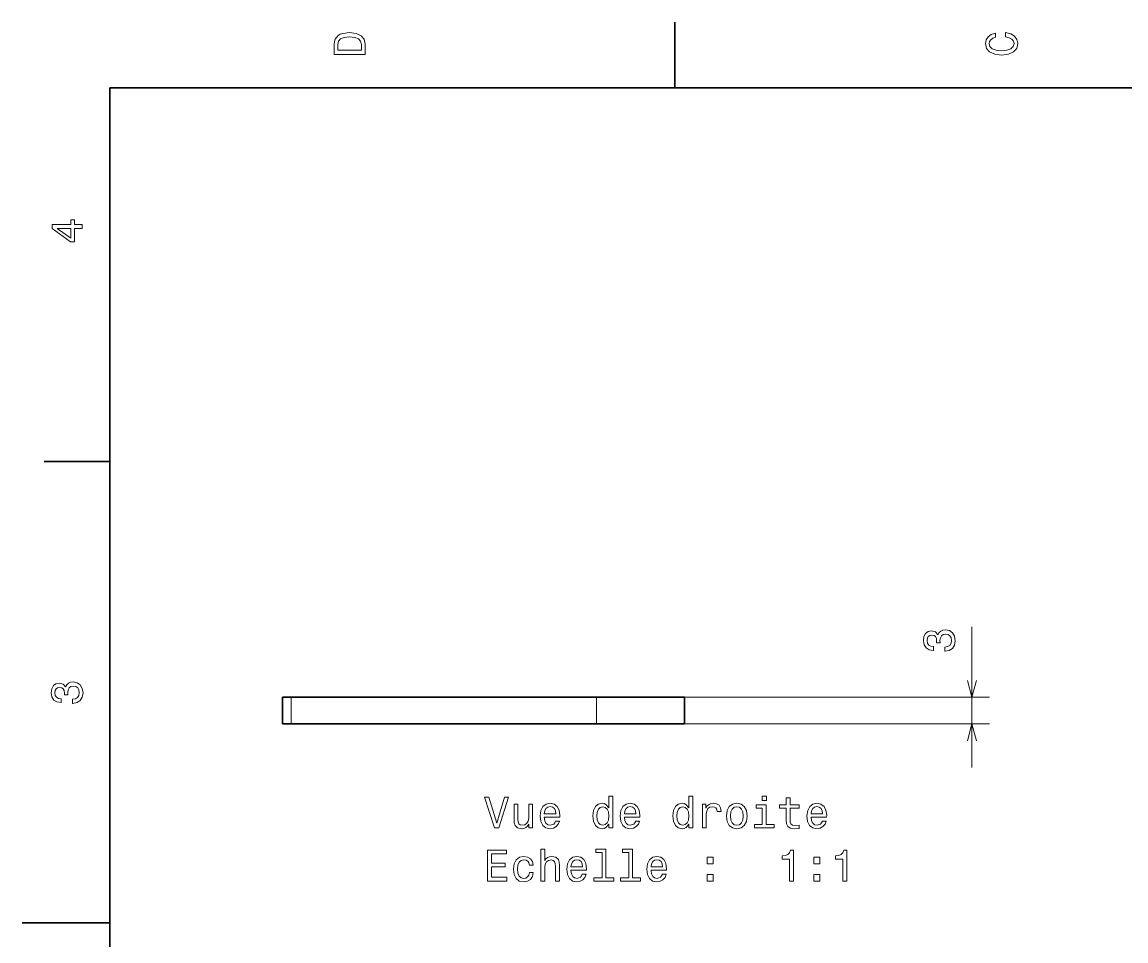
# Model space of a CAD drawing. Extents: x 0 to 297, y 0 to 210.
# Drawn here: x 0 to 125.6, y 103 to 207.5 of the extents above; entities that cross this region are included whole.
import ezdxf

# ---------------------------------------------------------------- set-up
doc = ezdxf.new("R2010")
doc.units = 0

msp = doc.modelspace()

# ---------------------------------------------------------------- linework, layer by layer
at = {"color": 7, "lineweight": 35, "ltscale": 0.1875}
for p, q in [((74.300003, 200), (74.300003, 207.5)), ((10, 157.5), (2.5, 157.5))]:
    msp.add_line(p, q, dxfattribs=at)
at = {"color": 7, "lineweight": 35}
for p, q in [((287, 200), (10, 200)), ((10, 200), (10, 10)), ((65.381355, 130.667236), (30.627247, 130.667236)), ((65.381355, 127.667244), (30.627247, 127.667244))]:
    msp.add_line(p, q, dxfattribs=at)
at = {"color": 7, "lineweight": 13, "ltscale": 0.4009}
msp.add_line((108.10791, 122.667244), (108.10791, 138.703262), dxfattribs=at)
at = {"color": 7, "lineweight": 35, "ltscale": 0.025}
for p, q in [((30.627247, 130.667236), (29.627247, 130.667236)), ((30.627247, 127.667244), (29.627247, 127.667244))]:
    msp.add_line(p, q, dxfattribs=at)
at = {"color": 7, "lineweight": 35, "ltscale": 0.075}
for p, q in [((29.627247, 127.667244), (29.627247, 130.667236)), ((75.381355, 127.667244), (75.381355, 130.667236))]:
    msp.add_line(p, q, dxfattribs=at)
at = {"color": 7, "lineweight": 13, "ltscale": 0.075}
for p, q in [((30.627247, 127.667244), (30.627247, 130.667236)), ((65.381355, 127.667244), (65.381355, 130.667236))]:
    msp.add_line(p, q, dxfattribs=at)
at = {"color": 7, "lineweight": 35, "ltscale": 0.25}
for p, q in [((75.381355, 130.667236), (65.381355, 130.667236)), ((75.381355, 127.667244), (65.381355, 127.667244)), ((10, 105), (0, 105))]:
    msp.add_line(p, q, dxfattribs=at)
at = {"color": 7, "lineweight": 13}
for p, q in [((67.381355, 130.667236), (110.10791, 130.667236)), ((67.381355, 127.667244), (110.10791, 127.667244))]:
    msp.add_line(p, q, dxfattribs=at)
for points in [[(35.533215, 204.994965), (35.533215, 203.829971), (39.033215, 203.829971), (39.033215, 204.994965), (38.922264, 205.544678), (38.584366, 205.953171), (38.034657, 206.205338), (37.283215, 206.296112), (36.516644, 206.215424), (36.21405, 206.114563), (35.971977, 205.973343), (35.644165, 205.56485), (35.563473, 205.297562)], [(111.93206, 205.817017), (112.35569, 205.716141), (112.658287, 205.549713), (112.844887, 205.317734), (112.905403, 205.045395), (112.814629, 204.71759), (112.54229, 204.460388), (112.098488, 204.28891), (111.483215, 204.233429), (110.872986, 204.28891), (110.424141, 204.455338), (110.151802, 204.71254), (110.055984, 205.045395), (110.106415, 205.287476), (110.247627, 205.494247), (110.474571, 205.655624), (110.787247, 205.766571), (110.787247, 206.245682), (110.308144, 206.094391), (109.94503, 205.832138), (109.718086, 205.474075), (109.637398, 205.045395), (109.763474, 204.510818), (110.116501, 204.10231), (110.696472, 203.840057), (111.483215, 203.749283), (112.269958, 203.840057), (112.84993, 204.10231), (113.208, 204.510818), (113.329041, 205.045395), (113.233215, 205.51442), (112.965927, 205.892654), (112.527161, 206.159943), (111.93206, 206.301163)], [(35.951801, 204.959656), (36.027451, 205.342941), (36.259438, 205.605194), (36.672985, 205.761536), (37.283215, 205.811966), (37.873272, 205.756485), (38.286816, 205.600143), (38.533936, 205.332855), (38.614628, 204.959656), (38.614628, 204.298996), (35.951801, 204.298996)], [(6.833213, 184.02739), (6.833213, 184.481277), (5.965778, 184.481277), (5.965778, 184.98056), (5.56232, 184.98056), (5.56232, 184.481277), (3.408862, 184.481277), (3.408862, 184.022339), (5.521974, 182.489197), (5.965778, 182.489197), (5.965778, 184.02739)], [(5.56232, 182.912827), (3.993876, 184.02739), (5.56232, 184.02739)], [(105.008484, 135.914368), (105.043785, 135.914368), (105.527939, 135.995056), (105.891052, 136.232086), (106.123032, 136.605286), (106.208771, 137.099518), (106.123032, 137.624023), (105.901138, 138.017395), (105.548111, 138.269547), (105.094223, 138.360321), (104.796669, 138.319977), (104.554596, 138.20903), (104.367996, 138.027481), (104.231827, 137.7854), (103.959488, 138.113205), (103.525772, 138.229202), (103.132401, 138.153549), (102.834854, 137.936691), (102.648254, 137.583664), (102.582687, 137.099518), (102.663383, 136.64563), (102.885284, 136.297653), (103.238312, 136.070709), (103.707329, 135.995056), (103.74263, 135.995056), (103.74263, 136.443893), (103.419861, 136.484253), (103.187881, 136.615372), (103.046669, 136.827179), (102.996231, 137.124741), (103.036575, 137.386978), (103.142487, 137.578629), (103.313957, 137.694626), (103.545944, 137.740005), (103.79306, 137.694626), (103.959488, 137.573578), (104.060356, 137.361771), (104.090614, 137.07431), (104.085571, 136.877625), (104.483986, 136.877625), (104.4739, 137.124741), (104.519287, 137.442459), (104.640327, 137.679489), (104.837013, 137.820709), (105.094223, 137.87114), (105.386726, 137.815659), (105.603584, 137.669403), (105.739746, 137.437408), (105.785141, 137.129776), (105.734711, 136.812057), (105.583412, 136.580063), (105.341339, 136.433807), (105.008484, 136.378342)], [(5.73379, 129.979111), (5.769093, 129.979111), (6.253242, 130.059799), (6.616354, 130.296829), (6.848343, 130.670029), (6.934078, 131.164276), (6.848343, 131.688766), (6.626441, 132.082138), (6.273415, 132.334305), (5.819525, 132.425079), (5.521974, 132.384735), (5.279899, 132.273788), (5.0933, 132.092224), (4.957133, 131.850143), (4.684798, 132.177963), (4.251081, 132.293961), (3.857709, 132.218307), (3.560158, 132.00145), (3.373559, 131.648422), (3.307997, 131.164276), (3.388689, 130.710388), (3.610591, 130.362396), (3.963617, 130.135452), (4.432637, 130.059799), (4.46794, 130.059799), (4.46794, 130.508652), (4.145173, 130.548996), (3.913184, 130.680115), (3.771974, 130.891937), (3.721542, 131.189484), (3.761888, 131.451736), (3.867795, 131.643372), (4.039265, 131.759369), (4.271254, 131.804764), (4.518372, 131.759369), (4.684798, 131.638336), (4.785663, 131.426514), (4.815922, 131.139053), (4.810879, 130.942368), (5.209294, 130.942368), (5.199208, 131.189484), (5.244596, 131.507217), (5.365634, 131.744247), (5.56232, 131.885452), (5.819525, 131.935883), (6.112032, 131.880417), (6.328891, 131.734161), (6.465058, 131.502167), (6.510447, 131.194534), (6.460014, 130.876801), (6.308718, 130.644821), (6.066643, 130.498566), (5.73379, 130.443085)], [(66.78672, 116.229202), (66.78672, 115.810616), (67.230522, 115.810616), (67.230522, 119.431656), (66.791763, 119.431656), (66.791763, 118.105286), (66.453865, 118.488571), (66.247093, 118.579346), (66.010063, 118.614647), (65.58139, 118.513786), (65.248535, 118.231361), (65.031677, 117.777473), (64.956032, 117.167244), (65.031677, 116.557014), (65.248535, 116.098076), (65.58139, 115.810616), (66.010063, 115.714798), (66.247093, 115.750099), (66.458908, 115.840874)], [(75.894791, 116.229202), (75.894791, 115.810616), (76.338593, 115.810616), (76.338593, 119.431656), (75.899834, 119.431656), (75.899834, 118.105286), (75.561935, 118.488571), (75.355164, 118.579346), (75.118134, 118.614647), (74.689461, 118.513786), (74.356606, 118.231361), (74.139748, 117.777473), (74.064102, 117.167244), (74.139748, 116.557014), (74.356606, 116.098076), (74.689461, 115.810616), (75.118134, 115.714798), (75.355164, 115.750099), (75.566978, 115.840874)], [(84.71035, 119.431656), (84.241333, 119.431656), (84.241333, 118.92733), (84.71035, 118.92733)], [(54.899834, 119.315659), (54.022312, 116.335114), (53.119572, 119.315659), (52.640465, 119.315659), (53.770149, 115.810616), (54.274471, 115.810616), (55.378941, 119.315659)], [(58.102283, 118.518829), (57.658478, 118.518829), (57.658478, 116.955429), (57.608047, 116.592316), (57.461792, 116.33007), (57.234848, 116.168686), (56.937298, 116.118256), (56.700264, 116.1586), (56.548969, 116.279633), (56.463234, 116.486404), (56.443062, 116.778915), (56.443062, 118.518829), (55.999256, 118.518829), (55.999256, 116.738571), (56.014385, 116.380501), (56.110207, 116.082947), (56.402714, 115.810616), (56.871735, 115.714798), (57.123894, 115.750099), (57.340755, 115.840874), (57.527355, 115.997215), (57.67865, 116.224159), (57.67865, 115.810616), (58.102283, 115.810616)], [(59.438736, 117.036118), (61.213955, 117.036118), (61.218998, 117.242889), (61.138306, 117.822861), (60.916405, 118.256584), (60.563377, 118.518829), (60.094357, 118.614647), (59.635422, 118.513786), (59.282398, 118.231361), (59.05545, 117.77243), (58.974762, 117.167244), (59.050407, 116.546928), (59.277355, 116.093033), (59.625336, 115.810616), (60.079227, 115.714798), (60.472599, 115.780357), (60.795364, 115.951828), (61.032398, 116.224159), (61.168564, 116.587273), (60.729805, 116.587273), (60.639027, 116.385544), (60.5079, 116.234245), (60.134705, 116.113213), (59.84724, 116.168686), (59.630379, 116.3452), (59.48917, 116.63266), (59.438736, 117.020988)], [(59.438736, 117.409317), (59.494213, 117.757301), (59.630379, 118.014503), (59.837151, 118.170845), (60.109486, 118.226318), (60.376778, 118.170845), (60.583549, 118.014503), (60.709633, 117.757301), (60.75502, 117.409317)], [(66.085709, 118.216232), (66.37822, 118.14563), (66.600121, 117.948944), (66.731247, 117.621132), (66.781677, 117.167244), (66.731247, 116.708313), (66.600121, 116.380501), (66.37822, 116.178772), (66.085709, 116.113213), (65.808334, 116.178772), (65.596519, 116.380501), (65.455307, 116.713356), (65.40992, 117.167244), (65.455307, 117.616089), (65.596519, 117.943901), (65.808334, 118.14563)], [(68.546806, 117.036118), (70.322021, 117.036118), (70.327065, 117.242889), (70.246376, 117.822861), (70.024475, 118.256584), (69.671448, 118.518829), (69.202423, 118.614647), (68.743492, 118.513786), (68.390465, 118.231361), (68.163521, 117.77243), (68.082832, 117.167244), (68.158478, 116.546928), (68.385422, 116.093033), (68.733406, 115.810616), (69.187294, 115.714798), (69.580673, 115.780357), (69.903435, 115.951828), (70.140465, 116.224159), (70.276634, 116.587273), (69.837875, 116.587273), (69.747093, 116.385544), (69.615967, 116.234245), (69.242775, 116.113213), (68.955307, 116.168686), (68.738449, 116.3452), (68.597237, 116.63266), (68.546806, 117.020988)], [(68.546806, 117.409317), (68.60228, 117.757301), (68.738449, 118.014503), (68.945221, 118.170845), (69.21756, 118.226318), (69.484848, 118.170845), (69.69162, 118.014503), (69.817703, 117.757301), (69.863091, 117.409317)], [(75.193787, 118.216232), (75.48629, 118.14563), (75.708191, 117.948944), (75.839317, 117.621132), (75.889748, 117.167244), (75.839317, 116.708313), (75.708191, 116.380501), (75.48629, 116.178772), (75.193787, 116.113213), (74.916405, 116.178772), (74.70459, 116.380501), (74.563377, 116.713356), (74.51799, 117.167244), (74.563377, 117.616089), (74.70459, 117.943901), (74.916405, 118.14563)], [(77.432976, 115.810616), (77.876778, 115.810616), (77.876778, 117.358887), (77.922165, 117.732086), (78.058334, 117.999374), (78.280235, 118.160759), (78.577789, 118.216232), (78.79969, 118.180931), (78.966118, 118.08007), (79.066978, 117.9086), (79.10228, 117.676613), (79.551132, 117.676613), (79.490616, 118.085114), (79.324188, 118.377617), (79.046806, 118.554131), (78.668564, 118.614647), (78.411362, 118.574303), (78.189461, 118.473442), (77.992775, 118.301971), (77.836433, 118.069984), (77.836433, 118.518829), (77.432976, 118.518829)], [(80.171448, 117.162201), (80.252136, 116.546928), (80.484123, 116.093033), (80.85228, 115.810616), (81.346519, 115.714798), (81.835709, 115.810616), (82.203865, 116.08799), (82.435852, 116.541885), (82.521591, 117.162201), (82.435852, 117.777473), (82.203865, 118.236404), (81.835709, 118.513786), (81.346519, 118.614647), (80.85228, 118.513786), (80.484123, 118.231361), (80.252136, 117.777473)], [(80.625336, 117.167244), (80.670723, 117.621132), (80.811935, 117.948944), (81.038879, 118.150673), (81.346519, 118.221275), (81.649109, 118.150673), (81.876053, 117.953987), (82.017265, 117.621132), (82.067703, 117.167244), (82.017265, 116.708313), (81.876053, 116.375458), (81.649109, 116.173729), (81.346519, 116.10817), (81.038879, 116.173729), (80.811935, 116.375458), (80.670723, 116.708313)], [(84.695221, 116.183815), (84.695221, 118.428047), (83.55545, 118.428047), (83.55545, 118.049812), (84.251419, 118.049812), (84.251419, 116.183815), (83.343636, 116.183815), (83.343636, 115.810616), (85.613083, 115.810616), (85.613083, 116.183815)], [(86.969711, 118.049812), (86.969711, 116.693184), (86.999969, 116.254417), (87.14119, 115.951828), (87.423607, 115.775314), (87.90271, 115.714798), (88.427208, 115.740013), (88.427208, 116.123299), (88.043922, 116.093033), (87.695938, 116.133385), (87.509338, 116.25946), (87.42865, 116.471275), (87.413521, 116.768829), (87.413521, 118.049812), (88.427208, 118.049812), (88.427208, 118.428047), (87.413521, 118.428047), (87.413521, 119.219841), (86.969711, 119.219841), (86.969711, 118.428047), (86.20314, 118.428047), (86.20314, 118.049812)], [(89.798965, 117.036118), (91.574181, 117.036118), (91.579224, 117.242889), (91.498535, 117.822861), (91.276627, 118.256584), (90.923599, 118.518829), (90.45459, 118.614647), (89.995651, 118.513786), (89.642624, 118.231361), (89.41568, 117.77243), (89.334991, 117.167244), (89.410637, 116.546928), (89.637581, 116.093033), (89.985565, 115.810616), (90.439453, 115.714798), (90.832825, 115.780357), (91.155594, 115.951828), (91.392624, 116.224159), (91.528793, 116.587273), (91.090027, 116.587273), (90.999252, 116.385544), (90.868134, 116.234245), (90.494934, 116.113213), (90.207466, 116.168686), (89.990608, 116.3452), (89.849396, 116.63266), (89.798965, 117.020988)], [(89.798965, 117.409317), (89.854439, 117.757301), (89.990608, 118.014503), (90.19738, 118.170845), (90.469711, 118.226318), (90.737007, 118.170845), (90.943779, 118.014503), (91.069855, 117.757301), (91.11525, 117.409317)], [(52.963234, 109.763786), (55.182255, 109.763786), (55.182255, 110.187416), (53.427208, 110.187416), (53.427208, 111.372574), (54.990612, 111.372574), (54.990612, 111.791161), (53.427208, 111.791161), (53.427208, 112.840157), (55.141907, 112.840157), (55.141907, 113.263786), (52.963234, 113.263786)], [(59.050407, 109.763786), (59.494213, 109.763786), (59.494213, 111.327187), (59.5396, 111.685257), (59.685856, 111.947502), (59.9128, 112.108887), (60.215393, 112.169403), (60.45747, 112.118973), (60.608765, 111.982803), (60.684414, 111.755859), (60.709633, 111.45327), (60.709633, 109.763786), (61.153435, 109.763786), (61.153435, 111.544044), (61.133263, 111.902115), (61.042484, 112.199669), (60.744934, 112.472), (60.280956, 112.567818), (60.028793, 112.532516), (59.811935, 112.436699), (59.630379, 112.2854), (59.494213, 112.078629), (59.494213, 113.384827), (59.050407, 113.384827)], [(66.00502, 113.011627), (66.00502, 110.136986), (65.092194, 110.136986), (65.092194, 109.763786), (67.356606, 109.763786), (67.356606, 110.136986), (66.448822, 110.136986), (66.448822, 113.384827), (65.309052, 113.384827), (65.309052, 113.011627)], [(69.041046, 113.011627), (69.041046, 110.136986), (68.12822, 110.136986), (68.12822, 109.763786), (70.392624, 109.763786), (70.392624, 110.136986), (69.484848, 110.136986), (69.484848, 113.384827), (68.345078, 113.384827), (68.345078, 113.011627)], [(87.327789, 109.763786), (87.786713, 109.763786), (87.786713, 113.289001), (87.443779, 113.289001), (87.352997, 112.981369), (87.171448, 112.774597), (86.894066, 112.653557), (86.51078, 112.613213), (86.51078, 112.255142), (87.327789, 112.255142)], [(93.399826, 109.763786), (93.858765, 109.763786), (93.858765, 113.289001), (93.515823, 113.289001), (93.425049, 112.981369), (93.243484, 112.774597), (92.96611, 112.653557), (92.582825, 112.613213), (92.582825, 112.255142), (93.399826, 112.255142)], [(57.73917, 111.574303), (58.177929, 111.574303), (58.087151, 111.97776), (57.870293, 112.295486), (57.532398, 112.492172), (57.093636, 112.567818), (56.609486, 112.466957), (56.241329, 112.184532), (56.009342, 111.725601), (55.92865, 111.110329), (56.004299, 110.500099), (56.231243, 110.046204), (56.589314, 109.763786), (57.078506, 109.667969), (57.512222, 109.743614), (57.850121, 109.955429), (58.082108, 110.288284), (58.182972, 110.732086), (57.759342, 110.732086), (57.683693, 110.449669), (57.542484, 110.237846), (57.340755, 110.106728), (57.093636, 110.066383), (56.785999, 110.131943), (56.564098, 110.333672), (56.427929, 110.661484), (56.382542, 111.125458), (56.427929, 111.579346), (56.569141, 111.907158), (56.796085, 112.108887), (57.093636, 112.179489), (57.355885, 112.134102), (57.55257, 112.018112), (57.683693, 111.826469)], [(62.474762, 110.989288), (64.249977, 110.989288), (64.25502, 111.19606), (64.174332, 111.776031), (63.952427, 112.209755), (63.5994, 112.472), (63.130379, 112.567818), (62.671448, 112.466957), (62.31842, 112.184532), (62.091476, 111.725601), (62.010784, 111.120415), (62.086433, 110.500099), (62.313377, 110.046204), (62.661362, 109.763786), (63.11525, 109.667969), (63.508621, 109.733528), (63.83139, 109.904999), (64.06842, 110.17733), (64.20459, 110.540443), (63.765827, 110.540443), (63.675049, 110.338715), (63.543922, 110.187416), (63.170727, 110.066383), (62.883263, 110.121857), (62.666405, 110.29837), (62.525192, 110.585831), (62.474762, 110.974159)], [(62.474762, 111.362488), (62.530235, 111.710472), (62.666405, 111.967674), (62.873177, 112.124016), (63.145508, 112.179489), (63.4128, 112.124016), (63.619576, 111.967674), (63.745655, 111.710472), (63.791042, 111.362488)], [(71.582832, 110.989288), (73.358047, 110.989288), (73.363091, 111.19606), (73.282394, 111.776031), (73.060493, 112.209755), (72.707474, 112.472), (72.238449, 112.567818), (71.779518, 112.466957), (71.426491, 112.184532), (71.199547, 111.725601), (71.118851, 111.120415), (71.194504, 110.500099), (71.421448, 110.046204), (71.769432, 109.763786), (72.22332, 109.667969), (72.616692, 109.733528), (72.939461, 109.904999), (73.176491, 110.17733), (73.312653, 110.540443), (72.873894, 110.540443), (72.783119, 110.338715), (72.651993, 110.187416), (72.278793, 110.066383), (71.991333, 110.121857), (71.774475, 110.29837), (71.633263, 110.585831), (71.582832, 110.974159)], [(71.582832, 111.362488), (71.638306, 111.710472), (71.774475, 111.967674), (71.981247, 112.124016), (72.253578, 112.179489), (72.520874, 112.124016), (72.727646, 111.967674), (72.853722, 111.710472), (72.899109, 111.362488)], [(77.962509, 111.720558), (78.658478, 111.720558), (78.658478, 112.472), (77.962509, 112.472)], [(90.106598, 111.720558), (90.802567, 111.720558), (90.802567, 112.472), (90.106598, 112.472)], [(77.962509, 109.763786), (78.658478, 109.763786), (78.658478, 110.515228), (77.962509, 110.515228)], [(90.106598, 109.763786), (90.802567, 109.763786), (90.802567, 110.515228), (90.106598, 110.515228)]]:
    msp.add_lwpolyline(points, close=True, dxfattribs=at)
for points in [[(107.590271, 132.599091), (108.10791, 130.667236), (108.625549, 132.599091)], [(108.625549, 125.73539), (108.10791, 127.667244), (107.590271, 125.73539)]]:
    msp.add_lwpolyline(points, dxfattribs=at)

doc.saveas('drawing.dxf')
